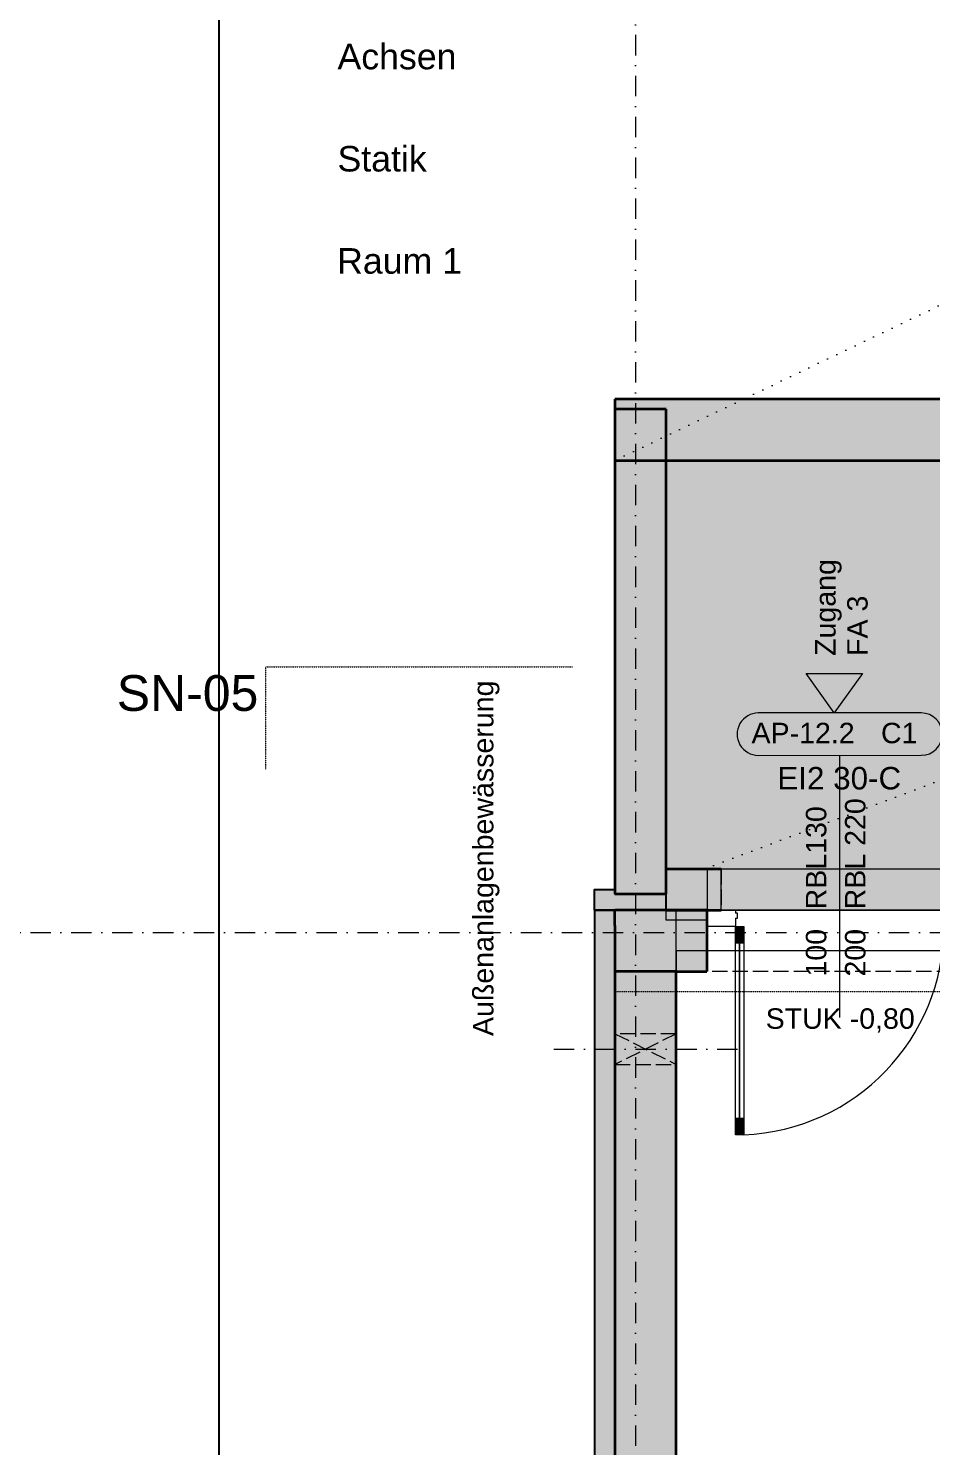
# Model space of a CAD drawing. Header units: millimetres. Extents: x 32522367 to 32638135, y 41424826 to 41540167.
# Drawn here: x 32606847 to 32611269, y 41463687 to 41470627 of the extents above; entities that cross this region are included whole.
import ezdxf
from ezdxf.enums import TextEntityAlignment as Align

# ---------------------------------------------------------------- set-up
doc = ezdxf.new("R2010")
doc.units = ezdxf.units.MM
for name, pattern in [('Achse', [0.2, 0.1, -0.05, 0, -0.05]), ('Punktlinie weit', [0.05, 0, -0.05]), ('Raster', [0.2, 0.1, -0.05, 0, -0.05]), ('Strichlinie eng', [0.1, 0.075, -0.025]), ('Strichlinie weit', [0.2, 0.15, -0.05]), ('Untersicht', [0.1, 0.075, -0.025])]:
    doc.linetypes.add(name, pattern=pattern)
for name, color, linetype in [('000 Achsraster Haupt', 251, 'Continuous'), ('110 Wand Aussen', 251, 'Continuous'), ('120 Wand Innen tragend', 251, 'Continuous'), ('220 Bodenaufbau', 251, 'Continuous'), ('240 Unterdaemmung', 251, 'Continuous'), ('330 Dachaufbau', 251, 'Continuous'), ('811 Raum 2.Erschließung_ Nebenräume_Allg.räume_Technik', 251, 'Continuous'), ('955 Polierplan Beschriftung', 251, 'Continuous'), ('956 Fensternummer', 251, 'Continuous'), ('Archicad Tür-Marker', 251, 'Continuous'), ('Archicad Türen', 251, 'Continuous')]:
    doc.layers.add(name, color=color, linetype=linetype)
for name, color, linetype, lineweight in [('000 Achsraster Haupt_Stift_Nr__1', 251, 'Continuous', 13), ('110 Wand Aussen_Stift_Nr__1', 251, 'Continuous', 13), ('110 Wand Aussen_Stift_Nr__18', 251, 'Continuous', 0), ('110 Wand Aussen_Stift_Nr__24', 251, 'Continuous', 13), ('110 Wand Aussen_Stift_Nr__29', 251, 'Continuous', 13), ('110 Wand Aussen_Stift_Nr__3', 251, 'Continuous', 25), ('110 Wand Aussen_Stift_Nr__4', 251, 'Continuous', 35), ('110 Wand Aussen_Stift_Nr__6', 251, 'Continuous', 13), ('110 Wand Aussen_Stift_Nr__7', 251, 'Continuous', 25), ('110 Wand Aussen_Stift_Nr__76', 251, 'Continuous', 13), ('110 Wand Aussen_Stift_Nr__78', 251, 'Continuous', 13), ('110 Wand Aussen_Stift_Nr__8', 251, 'Continuous', 35), ('120 Wand Innen tragend_Stift_Nr__24', 251, 'Continuous', 13), ('120 Wand Innen tragend_Stift_Nr__4', 251, 'Continuous', 35), ('120 Wand Innen tragend_Stift_Nr__8', 251, 'Continuous', 35), ('215 DVK darunter_Stift_Nr__1', 251, 'Continuous', 13), ('220 Bodenaufbau_Stift_Nr__1', 251, 'Continuous', 13), ('220 Bodenaufbau_Stift_Nr__19', 251, 'Continuous', 0), ('220 Bodenaufbau_Stift_Nr__249', 251, 'Continuous', 13), ('240 Unterdaemmung_Stift_Nr__6', 251, 'Continuous', 13), ('330 Dachaufbau_Stift_Nr__6', 251, 'Continuous', 13), ('681 Fluchtlinien_Stift_Nr__10', 251, 'Continuous', 25), ('710 Kanal_Stift_Nr__102', 251, 'Continuous', 50), ('851 Marker Schnittführung Neben_Stift_Nr__1', 251, 'Continuous', 13), ('851 Marker Schnittführung Neben_Stift_Nr__2', 251, 'Continuous', 18), ('915 Allgemein Beschriftung_Stift_Nr__1', 251, 'Continuous', 13), ('940 Einreichplan Bemassung_Stift_Nr__1', 251, 'Continuous', 13), ('955 Polierplan Beschriftung_Stift_Nr__1', 251, 'Continuous', 13), ('956 Fensternummer_Stift_Nr__1', 251, 'Continuous', 13), ('Archicad Tür-Marker_Stift_Nr__1', 251, 'Continuous', 13), ('Archicad Tür-Marker_Stift_Nr__121', 251, 'Continuous', 13), ('Archicad Türen_Stift_Nr__1', 251, 'Continuous', 13), ('Archicad Türen_Stift_Nr__4', 251, 'Continuous', 35)]:
    doc.layers.add(name, color=color, linetype=linetype, lineweight=lineweight)
doc.styles.add('ERSTELLTER_STIL_1', font='arial.ttf')

# ---------------------------------------------------------------- blocks, each defined once
blk = doc.blocks.new('Dachfläche_7', base_point=(72.3258, 4.6148))
at = {"layer": '330 Dachaufbau_Stift_Nr__6', "color": 7, "linetype": 'Continuous', "lineweight": 13, "flags": 128}
for points in [[(68.4901, 5.7408), (69.0534, 7.6598)], [(69.0534, 7.6598), (72.8892, 6.5338)], [(72.8892, 6.5338), (72.3258, 4.6148)], [(72.3258, 4.6148), (68.4901, 5.7408)]]:
    blk.add_lwpolyline(points, dxfattribs=at)
blk = doc.blocks.new('Decke_41', base_point=(65.7298, -3.8396))
at = {"layer": '240 Unterdaemmung_Stift_Nr__6', "color": 7, "linetype": 'Strichlinie eng', "lineweight": 13, "flags": 128}
blk.add_lwpolyline([(73.2908, -6.0591), (75.9582, 3.0274), (75.7183, 3.0978), (75.662, 2.9059), (74.7025, 3.1876), (74.7588, 3.3795), (68.3972, 5.247), (65.7298, -3.8396), (72.0434, -5.693), (72.2353, -5.7493)], dxfattribs=at)
blk = doc.blocks.new('Decke_61', base_point=(56.4114, -7.9618))
at = {"layer": '220 Bodenaufbau_Stift_Nr__19', "color": 255, "linetype": 'Continuous', "lineweight": 0, "flags": 128}
blk.add_lwpolyline([(68.9234, -7.0908), (69.5487, -4.9606), (65.7298, -3.8396), (68.4817, 5.5348), (85.0429, 0.6732), (78.2546, -22.451), (54.2285, -15.398), (55.9889, -9.401)], dxfattribs=at)
blk = doc.blocks.new('Öffnung_195')
at = {"layer": '110 Wand Aussen_Stift_Nr__1', "color": 7, "linetype": 'Untersicht', "lineweight": 13}
for p, q in [((68.0235, 5.0388), (68.2691, 4.8104)), ((68.3113, 4.9543), (67.9812, 4.8949))]:
    blk.add_line(p, q, dxfattribs=at)
at = {"layer": '110 Wand Aussen_Stift_Nr__6', "color": 7, "linetype": 'Untersicht', "lineweight": 13, "flags": 128}
for points in [[(68.3113, 4.9543), (68.0235, 5.0388)], [(67.9812, 4.8949), (68.2691, 4.8104)]]:
    blk.add_lwpolyline(points, dxfattribs=at)
at = {"layer": '110 Wand Aussen_Stift_Nr__78', "color": 5, "linetype": 'Achse', "lineweight": 13}
blk.add_line((67.7145, 5.0514), (68.578, 4.7979), dxfattribs=at)
at = {"layer": '110 Wand Aussen_Stift_Nr__8', "color": 7, "linetype": 'Continuous', "lineweight": 35, "flags": 128}
for points in [[(68.0235, 5.0388), (67.9812, 4.8949)], [(68.2691, 4.8104), (68.3113, 4.9543)]]:
    blk.add_lwpolyline(points, dxfattribs=at)
blk = doc.blocks.new('Wand_272', base_point=(68.1939, 5.6193))
at = {"layer": '110 Wand Aussen_Stift_Nr__24', "linetype": 'Continuous', "lineweight": 13}
blk.add_hatch(color=92, dxfattribs=at).paths.add_polyline_path([(65.7636, -3.7244), (68.3972, 5.247), (68.1094, 5.3315), (65.4758, -3.6399)])
at = {"layer": '110 Wand Aussen_Stift_Nr__29', "linetype": 'Continuous', "lineweight": 13}
for points in [[(65.5039, -3.544), (68.1728, 5.5474), (68.0979, 5.6475), (65.408, -3.5158)], [(68.1939, 5.6193), (68.0979, 5.6475), (68.1728, 5.5474)]]:
    blk.add_hatch(color=6, dxfattribs=at).paths.add_polyline_path(points)
at = {"layer": '110 Wand Aussen_Stift_Nr__4', "color": 7, "linetype": 'Continuous', "lineweight": 35}
blk.add_line((68.3972, 5.247), (68.1094, 5.3315), dxfattribs=at)
at = {"layer": '110 Wand Aussen_Stift_Nr__7', "color": 7, "linetype": 'Continuous', "lineweight": 25, "flags": 128}
for points in [[(68.0979, 5.6475), (65.408, -3.5158)], [(68.0979, 5.6475), (68.1939, 5.6193)]]:
    blk.add_lwpolyline(points, dxfattribs=at)
at = {"layer": '110 Wand Aussen_Stift_Nr__8', "color": 7, "linetype": 'Continuous', "lineweight": 35}
for p, q in [((68.1728, 5.5474), (68.1939, 5.6193)), ((68.1728, 5.5474), (68.1094, 5.3315)), ((68.1094, 5.3315), (68.0235, 5.0388)), ((67.9812, 4.8949), (65.7095, -2.8436))]:
    blk.add_line(p, q, dxfattribs=at)
at = {"layer": '110 Wand Aussen_Stift_Nr__8', "color": 7, "linetype": 'Continuous', "lineweight": 35, "flags": 128}
for points in [[(68.3113, 4.9543), (68.3972, 5.247)], [(65.9974, -2.9281), (68.2691, 4.8104)]]:
    blk.add_lwpolyline(points, dxfattribs=at)
blk = doc.blocks.new('Glastür 1-Fl 27_2')
at = {"layer": 'Archicad Türen', "linetype": 'Continuous', "lineweight": 0, "true_color": 0xffffff}
for points in [[(0.51, 1.02), (0.47, 1.02), (0.47, 0.94), (0.51, 0.94)], [(0.47, 0), (0.51, 0), (0.51, 0.08), (0.47, 0.08)]]:
    blk.add_hatch(color=7, dxfattribs=at).paths.add_polyline_path(points)
at = {"layer": 'Archicad Türen_Stift_Nr__1', "color": 7, "linetype": 'Continuous', "lineweight": 13}
for p, q in [((0.47, 0.94), (0.47, 1.02)), ((0.47, 1.02), (0.51, 1.02)), ((0.51, 1.02), (0.51, 0.94)), ((0.51, 0.94), (0.47, 0.94)), ((0.49, 0.94), (0.49, 0.08)), ((0.47, 0), (0.47, 0.08)), ((0.47, 0.08), (0.51, 0.08)), ((0.51, 0.08), (0.51, 0)), ((-0.65, -0.08), (-0.65, 0)), ((-0.65, 0), (-0.51, 0)), ((-0.51, 0), (-0.51, -0.04)), ((0.51, 0), (0.47, 0)), ((0.51, -0.04), (0.51, 0)), ((0.51, 0), (0.65, 0)), ((0.65, 0), (0.65, -0.08)), ((-0.5, -0.04), (-0.51, -0.04)), ((-0.51, -0.0654), (-0.51, -0.08)), ((-0.51, -0.0654), (-0.5, -0.0654)), ((-0.5, -0.0654), (-0.5, -0.04)), ((0.51, -0.04), (0.5, -0.04)), ((0.5, -0.04), (0.5, -0.0654)), ((0.5, -0.0654), (0.51, -0.0654)), ((0.51, -0.08), (0.51, -0.0654)), ((-0.51, -0.08), (-0.65, -0.08)), ((0.65, -0.08), (0.51, -0.08))]:
    blk.add_line(p, q, dxfattribs=at)
at = {"layer": 'Archicad Türen_Stift_Nr__1', "color": 7, "linetype": 'Continuous', "lineweight": 13, "flags": 128}
for points in [[(0.49, 0.94), (0.49, 0.08), (0.47, 0.08), (0.47, 0.94)], [(0.51, 0.94), (0.51, 0.08), (0.49, 0.08), (0.49, 0.94)]]:
    blk.add_lwpolyline(points, close=True, dxfattribs=at)
at = {"layer": 'Archicad Türen_Stift_Nr__1', "color": 7, "linetype": 'Continuous', "lineweight": 13}
blk.add_arc((0.51, 0), 1.02, 92.24747, 180, dxfattribs=at)
at = {"layer": 'Archicad Türen_Stift_Nr__4', "color": 7, "linetype": 'Continuous', "lineweight": 35}
for p, q in [((-0.65, 0), (-0.65, 0.22)), ((0.65, 0), (0.65, 0.22)), ((-0.65, -0.08), (-0.65, 0)), ((-0.65, -0.08), (-0.65, 0)), ((0.65, -0.08), (0.65, 0)), ((0.65, -0.08), (0.65, 0))]:
    blk.add_line(p, q, dxfattribs=at)
blk = doc.blocks.new('T Marker AUT 27_17')
at = {"layer": 'Archicad Tür-Marker_Stift_Nr__1', "color": 7, "linetype": 'Continuous', "lineweight": 13}
blk.add_line((0, 0.225), (0, -0.3), dxfattribs=at)
at = {"layer": 'Archicad Tür-Marker_Stift_Nr__1', "color": 7, "lineweight": 13, "style": 'ERSTELLTER_STIL_1'}
for tag, height, rotation, p in [('gs_marker_rect_height', 0.1, 180, (0.3582, 0.3399)), ('DUMMY_268', 0.0667, 180, (-0.3582, 0.2583)), ('DUMMY_271', 0.1, 270, (-0.165, 0.0891)), ('DUMMY_269', 0.1, 270, (0.0264, 0.0891)), ('DUMMY_272', 0.0667, 270, (-0.0983, -0.1723)), ('DUMMY_270', 0.0667, 270, (0.0931, -0.1723)), ('stHeightText2nd50', 0.1, 270, (-0.165, -0.2397)), ('widthPrefix2nd50', 0.1, 270, (0.0264, -0.2397)), ('DUMMY_274', 0.0667, 270, (-0.0983, -0.8009)), ('DUMMY_273', 0.0667, 270, (0.0931, -0.7679))]:
    blk.add_attdef(tag, text='', height=height, rotation=rotation, dxfattribs=at).set_placement(p, align=Align.BOTTOM_LEFT)
at = {"layer": 'Archicad Tür-Marker_Stift_Nr__121', "color": 1, "lineweight": 13, "true_color": 0xe60000, "style": 'ERSTELLTER_STIL_1'}
blk.add_attdef('AC_MarkerText_5', text='', height=0.11, rotation=180, dxfattribs=at).set_placement((0.2953, -0.7872), align=Align.BOTTOM_LEFT)
blk = doc.blocks.new('Wand_274', base_point=(85.3308, 0.5887))
at = {"layer": '110 Wand Aussen_Stift_Nr__24', "linetype": 'Continuous', "lineweight": 13}
for points in [[(68.1939, 5.6193), (68.1728, 5.5474), (68.3972, 5.247), (68.5412, 5.2047), (68.6257, 5.4926)], [(68.1728, 5.5474), (68.1094, 5.3315), (68.3972, 5.247)]]:
    blk.add_hatch(color=92, dxfattribs=at).paths.add_polyline_path(points)
at = {"layer": '110 Wand Aussen_Stift_Nr__4', "color": 7, "linetype": 'Continuous', "lineweight": 35}
for p, q in [((68.6257, 5.4926), (68.6031, 5.4158)), ((68.6031, 5.4158), (68.5412, 5.2047)), ((68.3972, 5.247), (68.1094, 5.3315))]:
    blk.add_line(p, q, dxfattribs=at)
at = {"layer": '110 Wand Aussen_Stift_Nr__4', "color": 7, "linetype": 'Continuous', "lineweight": 35, "flags": 128}
for points in [[(68.6257, 5.4926), (68.1939, 5.6193)], [(68.3972, 5.247), (68.5412, 5.2047)]]:
    blk.add_lwpolyline(points, dxfattribs=at)
at = {"layer": '110 Wand Aussen_Stift_Nr__8', "color": 7, "linetype": 'Continuous', "lineweight": 35}
for q in [(68.1939, 5.6193), (68.1094, 5.3315)]:
    blk.add_line((68.1728, 5.5474), q, dxfattribs=at)
at = {"layer": 'Archicad Tür-Marker', "color": 7, "lineweight": 13}
ref = blk.add_blockref('T Marker AUT 27_17', (69.1648, 5.0216), dxfattribs=dict(at, rotation=163.6400892120382))
ref.add_attrib('widthPrefix2nd50', 'RBL130', dxfattribs={"layer": 'Archicad Tür-Marker_Stift_Nr__1', "color": 7, "lineweight": 13, "height": 0.1, "rotation": 73.64009, "style": 'ERSTELLTER_STIL_1'}).set_placement((69.2162, 5.3229), align=Align.BOTTOM_LEFT)
ref.add_attrib('stHeightText2nd50', 'RBL 220', dxfattribs={"layer": 'Archicad Tür-Marker_Stift_Nr__1', "color": 7, "lineweight": 13, "height": 0.1, "rotation": 73.64009, "style": 'ERSTELLTER_STIL_1'}).set_placement((69.3999, 5.2691), align=Align.BOTTOM_LEFT)
ref.add_attrib('gs_marker_rect_height', 'STUK -0,80', dxfattribs={"layer": 'Archicad Tür-Marker_Stift_Nr__1', "color": 7, "lineweight": 13, "height": 0.1, "rotation": 343.64009, "style": 'ERSTELLTER_STIL_1'}).set_placement((68.7296, 4.8256), align=Align.BOTTOM_LEFT)
ref.add_attrib('AC_MarkerText_5', 'EI2 30-C', dxfattribs={"layer": 'Archicad Tür-Marker_Stift_Nr__121', "color": 1, "lineweight": 13, "true_color": 0xe60000, "height": 0.11, "rotation": 343.64009, "style": 'ERSTELLTER_STIL_1'}).set_placement((69.1133, 5.9303), align=Align.BOTTOM_LEFT)
ref.add_attrib('DUMMY_269', '100', dxfattribs={"layer": 'Archicad Tür-Marker_Stift_Nr__1', "color": 7, "lineweight": 13, "height": 0.1, "rotation": 73.64009, "style": 'ERSTELLTER_STIL_1'}).set_placement((69.1236, 5.0075), align=Align.BOTTOM_LEFT)
ref.add_attrib('DUMMY_271', '200', dxfattribs={"layer": 'Archicad Tür-Marker_Stift_Nr__1', "color": 7, "lineweight": 13, "height": 0.1, "rotation": 73.64009, "style": 'ERSTELLTER_STIL_1'}).set_placement((69.3072, 4.9535), align=Align.BOTTOM_LEFT)
at = {"layer": 'Archicad Türen', "color": 7, "linetype": 'Continuous', "lineweight": 13, "rotation": 163.6400892120382}
blk.add_blockref('Glastür 1-Fl 27_2', (69.2268, 5.2327), dxfattribs=at)
blk = doc.blocks.new('Wand_520', base_point=(68.2164, 5.6961))
at = {"layer": '120 Wand Innen tragend_Stift_Nr__24', "linetype": 'Continuous', "lineweight": 13}
blk.add_hatch(color=92, dxfattribs=at).paths.add_polyline_path([(68.4563, 5.6257), (69.124, 7.9004), (68.8842, 7.9708), (68.2164, 5.6961)])
at = {"layer": '120 Wand Innen tragend_Stift_Nr__8', "color": 7, "linetype": 'Continuous', "lineweight": 35, "flags": 128}
for points in [[(68.8842, 7.9708), (68.2164, 5.6961)], [(69.124, 7.9004), (68.8842, 7.9708)], [(68.4563, 5.6257), (69.124, 7.9004)], [(68.2164, 5.6961), (68.4563, 5.6257)]]:
    blk.add_lwpolyline(points, dxfattribs=at)
blk = doc.blocks.new('Wand_524', base_point=(68.8982, 8.0188))
at = {"layer": '120 Wand Innen tragend_Stift_Nr__24', "linetype": 'Continuous', "lineweight": 13}
blk.add_hatch(color=92, dxfattribs=at).paths.add_polyline_path([(68.8137, 7.7309), (74.8503, 5.9588), (74.9348, 6.2467), (68.8982, 8.0188)])
at = {"layer": '120 Wand Innen tragend_Stift_Nr__4', "color": 7, "linetype": 'Continuous', "lineweight": 35, "flags": 128}
for points in [[(68.8982, 8.0188), (68.8137, 7.7309)], [(74.9348, 6.2467), (68.8982, 8.0188)], [(68.8137, 7.7309), (74.8503, 5.9588)]]:
    blk.add_lwpolyline(points, dxfattribs=at)
blk = doc.blocks.new('Wand_566', base_point=(68.433, 5.5492))
at = {"layer": '110 Wand Aussen_Stift_Nr__29', "linetype": 'Continuous', "lineweight": 13}
blk.add_hatch(color=6, dxfattribs=at).paths.add_polyline_path([(68.433, 5.5492), (68.6928, 5.4729), (68.7492, 5.6648), (68.4893, 5.7411)])
at = {"layer": '110 Wand Aussen_Stift_Nr__4', "color": 7, "linetype": 'Continuous', "lineweight": 35, "flags": 128}
for points in [[(68.7492, 5.6648), (68.4893, 5.7411)], [(68.433, 5.5492), (68.6928, 5.4729)]]:
    blk.add_lwpolyline(points, dxfattribs=at)
blk = doc.blocks.new('Wand_591', base_point=(69.8622, 5.338))
at = {"layer": '110 Wand Aussen_Stift_Nr__76', "color": 8, "linetype": 'Untersicht', "lineweight": 13, "flags": 128}
for points in [[(68.7492, 5.6648), (68.6928, 5.4729)], [(69.8622, 5.338), (68.7492, 5.6648)], [(68.6928, 5.4729), (69.8059, 5.1461)]]:
    blk.add_lwpolyline(points, dxfattribs=at)
blk = doc.blocks.new('Etikett_355', base_point=(68.8137, 7.7309))
at = {"layer": '955 Polierplan Beschriftung_Stift_Nr__1', "color": 7, "linetype": 'Punktlinie weit', "lineweight": 13}
blk.add_line((68.8137, 7.7309), (88.2968, 10.8702), dxfattribs=at)
blk = doc.blocks.new('Etikett_362', base_point=(68.6682, 5.6894))
at = {"layer": '955 Polierplan Beschriftung_Stift_Nr__1', "color": 7, "linetype": 'Punktlinie weit', "lineweight": 13}
blk.add_line((68.6682, 5.6894), (75.2518, 6.1756), dxfattribs=at)
at = {"layer": '955 Polierplan Beschriftung_Stift_Nr__1', "color": 7, "lineweight": 13, "char_height": 0.11, "rotation": 4.22417, "line_spacing_factor": 0.929581, "style": 'ERSTELLTER_STIL_1'}
for s, insert, attachment_point in [('\\A1;{\\pql;\\fArial|b0|i0|c0|p0;\\W1.000000;RDOK\\fArial|b0|i0|c0|p0;\\W1.000000;\\fArial|b0|i0|c0|p0;\\W1.000000;-0,22\\fArial|b0|i0|c0|p0;\\W1.000000;\\A1{\\H.66x;\\S^  ;}\\fArial|b0|i0|c0|p0;\\W1.000000;\\fArial|b0|i0|c0|p0;\\W1.000000;\\P\\pql;\\fArial|b0|i0|c0|p0;\\W1.000000;RDUK\\fArial|b0|i0|c0|p0;\\W1.000000;\\fArial|b0|i0|c0|p0;\\W1.000000;-0,42\\fArial|b0|i0|c0|p0;\\W1.000000;\\A1{\\H.66x;\\S^  ;}\\fArial|b0|i0|c0|p0;\\W1.000000;\\fArial|b0|i0|c0|p0;\\W1.000000;}', (72.4507, 5.9643), 4), ('\\A1;{\\pqc;\\fArial|b0|i0|c0|p0;\\W1.000000;\\fArial|b0|i0|c0|p0;\\W1.000000;\\fArial|b0|i0|c0|p0;\\W1.000000;STB-Decke\\fArial|b0|i0|c0|p0;\\W1.000000;\\A1{\\H.66x;\\S^  ;}\\fArial|b0|i0|c0|p0;\\W1.000000;\\fArial|b0|i0|c0|p0;\\W1.000000;\\P\\pqc;\\fArial|b0|i0|c0|p0;\\W1.000000;d=\\fArial|b0|i0|c0|p0;\\W1.000000;\\fArial|b0|i0|c0|p0;\\W1.000000;0,20\\fArial|b0|i0|c0|p0;\\W1.000000;\\A1{\\H.66x;\\S^  ;}\\fArial|b0|i0|c0|p0;\\W1.000000;\\fArial|b0|i0|c0|p0;\\W1.000000;}', (71.7131, 5.9098), 5)]:
    blk.add_mtext(s, dxfattribs=dict(at, insert=insert, attachment_point=attachment_point))
blk = doc.blocks.new('Etikett_396', base_point=(69.2091, 5.1725))
at = {"layer": '956 Fensternummer_Stift_Nr__1', "color": 7, "linetype": 'Continuous', "lineweight": 13}
blk.add_line((69.2091, 5.1725), (69.4626, 6.0361), dxfattribs=at)
at = {"layer": '956 Fensternummer_Stift_Nr__1', "color": 7, "linetype": 'Continuous', "lineweight": 13, "flags": 128}
blk.add_lwpolyline([(69.845, 5.9238, 1), (69.9034, 6.1226), (69.1386, 6.3471, 1), (69.0802, 6.1483)], format="xyb", close=True, dxfattribs=at)
at = {"layer": '956 Fensternummer_Stift_Nr__1', "color": 7, "lineweight": 13, "insert": (69.5075, 6.1888), "char_height": 0.1, "attachment_point": 2, "rotation": 343.64009, "style": 'ERSTELLTER_STIL_1'}
blk.add_mtext('\\A1;{\\pqc;\\pt0,1;\\fArial|b0|i0|c0|p0;\\W1.000000;AP-12.2\\fArial|b0|i0|c0|p0;\\W1.000000;\\A1{\\H.66x;\\S^  ;}\\fArial|b0|i0|c0|p0;\\W1.000000;\\fArial|b0|i0|c0|p0;\\W1.000000;\\A1{\\H.66x;\\S^  ;}\\fArial|b0|i0|c0|p0;\\W1.000000; \\fArial|b0|i0|c0|p0;\\W1.000000;\\fArial|b0|i0|c0|p0;\\W1.000000;\\fArial|b0|i0|c0|p0;\\W1.000000;\\fArial|b0|i0|c0|p0;\\W1.000000;\\fArial|b0|i0|c0|p0;\\W1.000000; C1\\fArial|b0|i0|c0|p0;\\W1.000000;\\A1{\\H.66x;\\S^  ;}\\fArial|b0|i0|c0|p0;\\W1.000000;\\fArial|b0|i0|c0|p0;\\W1.000000;\\A1{\\H.66x;\\S^  ;}\\fArial|b0|i0|c0|p0;\\W1.000000;\\fArial|b0|i0|c0|p0;\\W1.000000;\\fArial|b0|i0|c0|p0;\\W1.000000;\\fArial|b0|i0|c0|p0;\\W1.000000;\\fArial|b0|i0|c0|p0;\\W1.000000;\\fArial|b0|i0|c0|p0;\\W1.000000;\\fArial|b0|i0|c0|p0;\\W1.000000;\\fArial|b0|i0|c0|p0;\\W1.000000;\\fArial|b0|i0|c0|p0;\\W1.000000;\\fArial|b0|i0|c0|p0;\\W1.000000;\\fArial|b0|i0|c0|p0;\\W1.000000;\\fArial|b0|i0|c0|p0;\\W1.000000;\\fArial|b0|i0|c0|p0;\\W1.000000;\\fArial|b0|i0|c0|p0;\\W1.000000;\\fArial|b0|i0|c0|p0;\\W1.000000;\\fArial|b0|i0|c0|p0;\\W1.000000;\\fArial|b0|i0|c0|p0;\\W1.000000;\\fArial|b0|i0|c0|p0;\\W1.000000;\\fArial|b0|i0|c0|p0;\\W1.000000;\\fArial|b0|i0|c0|p0;\\W1.000000;\\fArial|b0|i0|c0|p0;\\W1.000000;\\fArial|b0|i0|c0|p0;\\W1.000000;\\fArial|b0|i0|c0|p0;\\W1.000000;\\fArial|b0|i0|c0|p0;\\W1.000000;\\fArial|b0|i0|c0|p0;\\W1.000000;\\fArial|b0|i0|c0|p0;\\W1.000000;\\fArial|b0|i0|c0|p0;\\W1.000000;\\fArial|b0|i0|c0|p0;\\W1.000000;\\fArial|b0|i0|c0|p0;\\W1.000000;\\fArial|b0|i0|c0|p0;\\W1.000000;\\fArial|b0|i0|c0|p0;\\W1.000000;\\fArial|b0|i0|c0|p0;\\W1.000000;\\fArial|b0|i0|c0|p0;\\W1.000000;\\fArial|b0|i0|c0|p0;\\W1.000000;\\fArial|b0|i0|c0|p0;\\W1.000000;}', dxfattribs=at)
blk = doc.blocks.new('Standard-Rastermarker_18')
at = {"layer": '000 Achsraster Haupt_Stift_Nr__1', "color": 7, "linetype": 'Raster', "lineweight": 13}
blk.add_line((1, 0), (50.0835, 0), dxfattribs=at)
at = {"layer": '000 Achsraster Haupt_Stift_Nr__1', "color": 7, "lineweight": 13, "style": 'ERSTELLTER_STIL_1'}
for tag, p in [('AC_MarkerText_1_0', (-0.3593, -0.0343)), ('AC_MarkerText_1_1', (51.2242, -0.0343))]:
    blk.add_attdef(tag, text='', height=0.15, rotation=90.00001, dxfattribs=at).set_placement(p, align=Align.TOP_CENTER)
blk = doc.blocks.new('Standard-Rastermarker_21')
at = {"layer": '000 Achsraster Haupt_Stift_Nr__1', "color": 7, "linetype": 'Raster', "lineweight": 13}
blk.add_line((1, 0), (27.7, 0), dxfattribs=at)
at = {"layer": '000 Achsraster Haupt_Stift_Nr__1', "color": 7, "lineweight": 13, "style": 'ERSTELLTER_STIL_1'}
for tag, p in [('AC_MarkerText_1_0', (-0.25, 0.075)), ('AC_MarkerText_1_1', (28.95, 0.075))]:
    blk.add_attdef(tag, text='', height=0.15, dxfattribs=at).set_placement(p, align=Align.TOP_CENTER)

msp = doc.modelspace()

# ---------------------------------------------------------------- hatches: boundary and pattern name
at = {"layer": '110 Wand Aussen_Stift_Nr__18', "linetype": 'Continuous', "lineweight": 0}
msp.add_hatch(color=6, dxfattribs=at).paths.add_polyline_path([(32609618.737, 41466312.739), (32609618.736, 41466412.738), (32609718.737, 41466412.739), (32609718.737, 41466392.74), (32609967.899, 41466392.741), (32609967.899, 41466312.741)])
at = {"layer": '220 Bodenaufbau_Stift_Nr__249', "linetype": 'Continuous', "lineweight": 13, "true_color": 0xd4d4d4}
msp.add_hatch(color=254, dxfattribs=at).paths.add_polyline_path([(32609968.726, 41468513.411), (32613966.329, 41468513.431), (32613966.339, 41466512.761), (32611969.356, 41466512.751), (32611398.737, 41466512.748), (32611398.738, 41466312.748), (32610238.738, 41466312.742), (32610238.737, 41466512.742), (32610169.355, 41466512.742), (32610169.356, 41466262.742), (32609968.738, 41466262.741)])
at = {"layer": '915 Allgemein Beschriftung_Stift_Nr__1', "linetype": 'Continuous', "lineweight": 13}
msp.add_hatch(color=7, dxfattribs=at).paths.add_polyline_path([(32610653.833, 41467469.961), (32610930.787, 41467469.962), (32610792.311, 41467277.14)])

# ---------------------------------------------------------------- linework, layer by layer
at = {"layer": '110 Wand Aussen_Stift_Nr__3', "color": 7, "linetype": 'Continuous', "lineweight": 25, "flags": 128}
msp.add_lwpolyline([(32609618.737, 41466312.739), (32609618.736, 41466412.738), (32609718.737, 41466412.739), (32609718.737, 41466392.74), (32609967.899, 41466392.741), (32609967.899, 41466312.741)], close=True, dxfattribs=at)
at = {"layer": '215 DVK darunter_Stift_Nr__1', "color": 7, "linetype": 'Strichlinie eng', "lineweight": 13}
msp.add_line((32612808.746, 41465912.755), (32609718.77, 41465912.747), dxfattribs=at)
at = {"layer": '220 Bodenaufbau_Stift_Nr__1', "color": 7, "linetype": 'Continuous', "lineweight": 13, "flags": 128}
msp.add_lwpolyline([(32609968.726, 41468513.411), (32613966.329, 41468513.431), (32613966.339, 41466512.761), (32611969.356, 41466512.751), (32611398.737, 41466512.748), (32611398.738, 41466312.748), (32610238.738, 41466312.742), (32610238.737, 41466512.742), (32610169.355, 41466512.742), (32610169.356, 41466262.742), (32609968.738, 41466262.741)], close=True, dxfattribs=at)
at = {"layer": '681 Fluchtlinien_Stift_Nr__10', "color": 1, "linetype": 'Strichlinie weit', "lineweight": 25}
msp.add_lwpolyline([(32545868.865, 41441712.417), (32545868.431, 41527613.435), (32593380.819, 41527613.674), (32593380.92, 41507613.674), (32565868.532, 41507613.536), (32565868.764, 41461712.518), (32607781.152, 41461712.73), (32607781.069, 41478013.747), (32627781.069, 41478013.848), (32627781.253, 41441712.831)], close=True, dxfattribs=at)
msp.add_lwpolyline([(32587378.762, 41461712.627), (32607781.152, 41461712.73), (32607781.069, 41478013.747), (32627781.069, 41478013.848), (32627781.253, 41441712.831), (32587378.862, 41441712.627)], dxfattribs=at)
at = {"layer": '811 Raum 2.Erschließung_ Nebenräume_Allg.räume_Technik', "color": 40, "linetype": 'Continuous', "lineweight": 0, "true_color": 0xffd933, "flags": 128}
msp.add_lwpolyline([(32627278.787, 41456762.83), (32627278.739, 41466012.828), (32619578.746, 41466012.789), (32619578.755, 41464062.789), (32619398.755, 41464062.788), (32619398.745, 41466112.789), (32617898.745, 41466112.781), (32617898.754, 41464062.781), (32617718.754, 41464062.78), (32617718.745, 41466112.78), (32610018.739, 41466112.741), (32610018.787, 41456542.741)], dxfattribs=at)
at = {"layer": '851 Marker Schnittführung Neben_Stift_Nr__2', "color": 7, "linetype": 'Achse', "lineweight": 18}
msp.add_lwpolyline([(32608010.523, 41467002.438), (32608010.52, 41467502.438), (32609510.52, 41467502.446)], dxfattribs=at)
at = {"layer": '915 Allgemein Beschriftung_Stift_Nr__1', "color": 7, "linetype": 'Continuous', "lineweight": 13, "flags": 128}
msp.add_lwpolyline([(32610653.833, 41467469.961), (32610930.787, 41467469.962), (32610792.311, 41467277.14)], close=True, dxfattribs=at)

# ---------------------------------------------------------------- block references
at = {"layer": '000 Achsraster Haupt', "color": 7, "linetype": 'Continuous', "lineweight": 18, "xscale": 999.9999999999995, "yscale": 999.9999999999995, "zscale": 999.9999999999995}
for name, p, rotation in [('Standard-Rastermarker_18', (32609818.662, 41481599.873), 270.0002901272617), ('Standard-Rastermarker_21', (32603656.049, 41466202.709), 0.0002901272618044)]:
    msp.add_blockref(name, p, dxfattribs=dict(at, rotation=rotation))
at = {"layer": '110 Wand Aussen', "color": 7, "lineweight": 35, "xscale": 1000, "yscale": 1000, "zscale": 1000, "rotation": 16.36019999999994}
for name, p in [('Wand_274', (32627578.738, 41466312.83)), ('Wand_591', (32611398.737, 41466512.748)), ('Wand_566', (32609967.899, 41466312.741)), ('Wand_272', (32609718.737, 41466312.74))]:
    msp.add_blockref(name, p, dxfattribs=at)
at = {"layer": '110 Wand Aussen', "color": 7, "linetype": 'Continuous', "lineweight": 13, "xscale": 1000, "yscale": 1000, "zscale": 1000, "rotation": 16.36019999999994}
msp.add_blockref('Öffnung_195', (32545868.865, 41441712.417), dxfattribs=at)
at = {"layer": '120 Wand Innen tragend', "color": 7, "lineweight": 35, "xscale": 1000, "yscale": 1000, "zscale": 1000, "rotation": 16.36019999999994}
for name, p in [('Wand_524', (32609718.725, 41468813.41)), ('Wand_520', (32609718.737, 41466392.74))]:
    msp.add_blockref(name, p, dxfattribs=at)
at = {"layer": '220 Bodenaufbau', "color": 255, "linetype": 'Continuous', "lineweight": 0, "xscale": 1000, "yscale": 1000, "zscale": 1000, "rotation": 16.36019999999994}
msp.add_blockref('Decke_61', (32602238.823, 41449962.702), dxfattribs=at)
at = {"layer": '240 Unterdaemmung', "color": 7, "linetype": 'Strichlinie eng', "lineweight": 13, "xscale": 1000, "yscale": 1000, "zscale": 1000, "rotation": 16.36019999999994}
msp.add_blockref('Decke_41', (32610018.786, 41456542.741), dxfattribs=at)
at = {"layer": '330 Dachaufbau', "color": 7, "linetype": 'Continuous', "lineweight": 13, "xscale": 1000, "yscale": 1000, "zscale": 1000, "rotation": 16.36019999999994}
msp.add_blockref('Dachfläche_7', (32613966.339, 41466512.761), dxfattribs=at)
at = {"layer": '955 Polierplan Beschriftung', "color": 7, "linetype": 'Continuous', "lineweight": 13, "xscale": 1000, "yscale": 1000, "zscale": 1000, "rotation": 16.36019999999994}
for name, p in [('Etikett_355', (32609718.726, 41468513.41)), ('Etikett_362', (32610154.172, 41466513.54))]:
    msp.add_blockref(name, p, dxfattribs=at)
at = {"layer": '956 Fensternummer', "color": 7, "linetype": 'Continuous', "lineweight": 13, "xscale": 1000, "yscale": 1000, "zscale": 1000, "rotation": 16.36019999999994}
msp.add_blockref('Etikett_396', (32610818.738, 41466169.991), dxfattribs=at)

# ---------------------------------------------------------------- texts
at = {"layer": '710 Kanal_Stift_Nr__102', "color": 5, "linetype": 'Continuous', "lineweight": 50, "insert": (32609153.726, 41466566.193), "char_height": 100, "attachment_point": 8, "rotation": 90.0002904, "style": 'ERSTELLTER_STIL_1'}
msp.add_mtext('\\A1;{\\pqc;\\fArial|b0|i0|c0|p0;\\W1.000000;Außenanlagenbewässerung}', dxfattribs=at)
at = {"layer": '851 Marker Schnittführung Neben_Stift_Nr__1', "color": 7, "linetype": 'Continuous', "lineweight": 13, "insert": (32607280.247, 41467462.435), "char_height": 175, "attachment_point": 1, "rotation": 0.0002892, "style": 'ERSTELLTER_STIL_1'}
msp.add_mtext('\\A1;{\\pql;\\fArial|b0|i0|c0|p0;\\W1.000000;S\\fArial|b0|i0|c0|p0;\\W1.000000;N\\fArial|b0|i0|c0|p0;\\W1.000000;-05}', dxfattribs=at)
at = {"layer": '915 Allgemein Beschriftung_Stift_Nr__1', "color": 7, "linetype": 'Continuous', "lineweight": 13, "insert": (32610698.436, 41467556.445), "char_height": 100, "attachment_point": 1, "rotation": 90.0002901, "line_spacing_factor": 0.940831, "style": 'ERSTELLTER_STIL_1'}
msp.add_mtext('\\A1;{\\pql;\\fArial|b0|i0|c0|p0;\\W1.000000;Zugang \\P\\pql;\\fArial|b0|i0|c0|p0;\\W1.000000;FA \\fArial|b0|i0|c0|p0;\\W1.000000;3}', dxfattribs=at)
at = {"layer": '940 Einreichplan Bemassung_Stift_Nr__1', "color": 7, "linetype": 'Continuous', "lineweight": 13, "char_height": 125, "attachment_point": 4, "rotation": 0.0002901, "style": 'ERSTELLTER_STIL_1'}
for s, insert in [('\\A1;{\\pql;\\fArial|b0|i0|c0|p0;\\W1.000000;Achsen}', (32608360.543, 41470488.368)), ('\\A1;{\\pql;\\fArial|b0|i0|c0|p0;\\W1.000000;Statik}', (32608360.545, 41469988.329)), ('\\A1;{\\pql;\\fArial|b0|i0|c0|p0;\\W1.000000;Raum 1}', (32608358.725, 41469488.373))]:
    msp.add_mtext(s, dxfattribs=dict(at, insert=insert))

doc.saveas('drawing.dxf')
